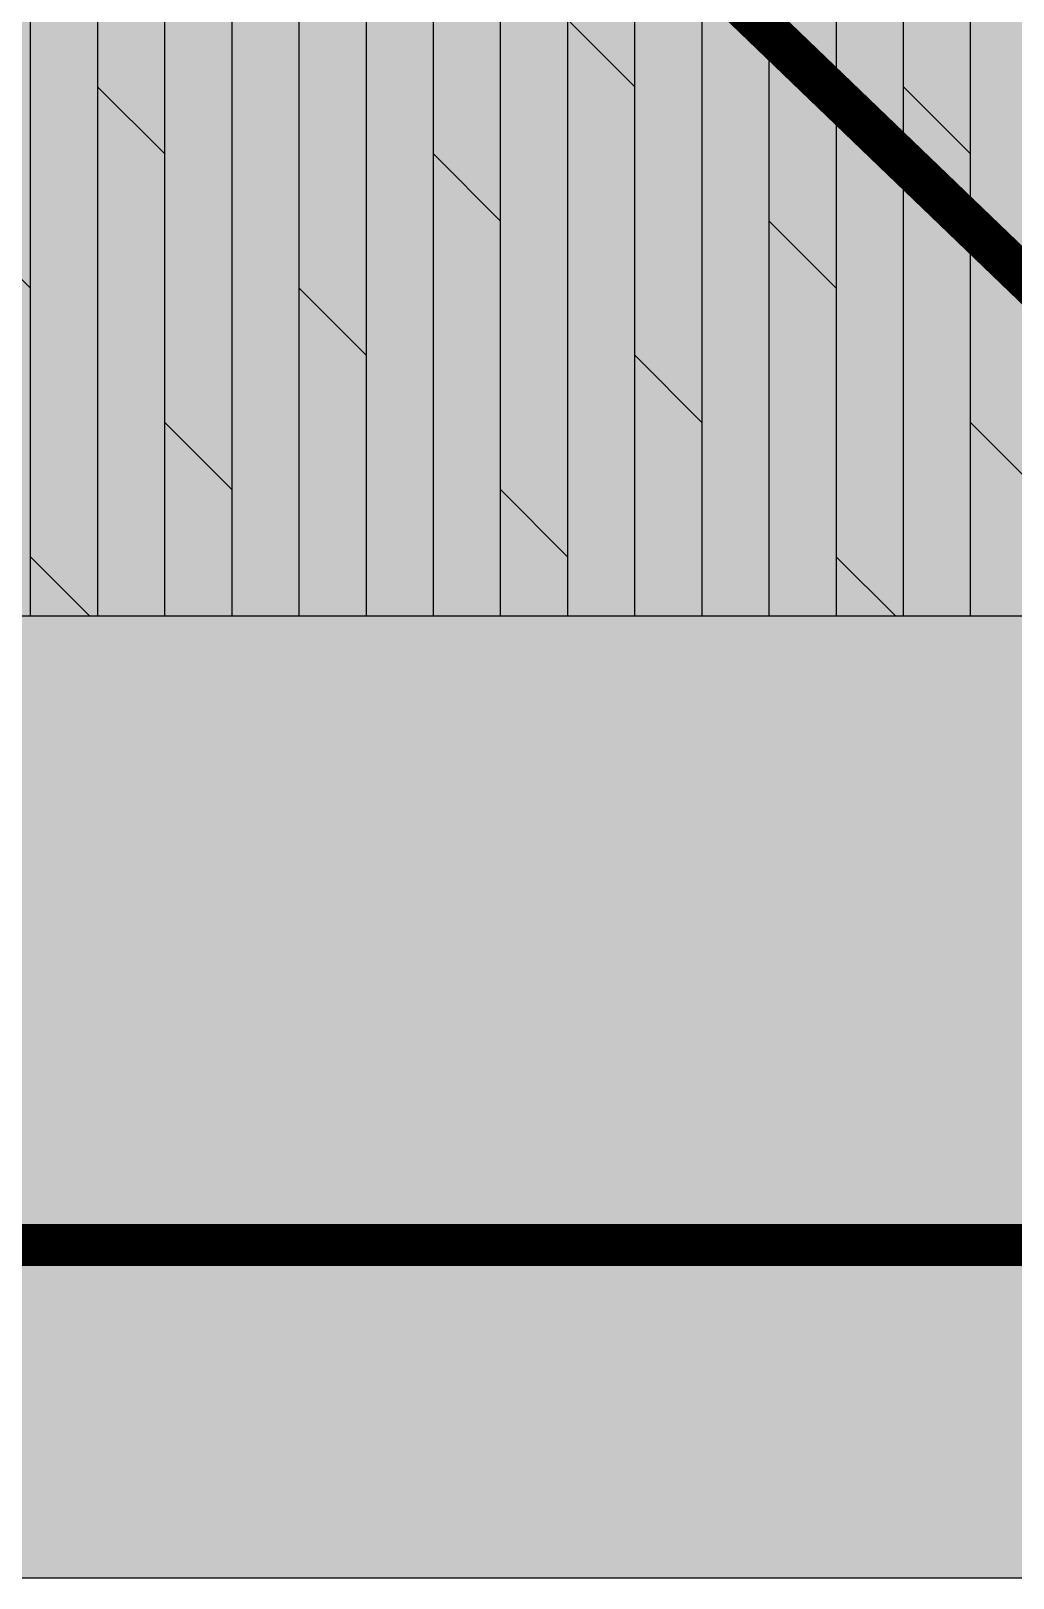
# Model space of a CAD drawing. Header units: millimetres. Extents: x -620 to 17580, y -3355 to 14690.
# Drawn here: x 10679 to 11608, y -2960 to -1497 of the extents above; entities that cross this region are included whole.
import ezdxf

# ---------------------------------------------------------------- set-up
doc = ezdxf.new("R2010")
doc.units = ezdxf.units.MM
doc.header["$LTSCALE"] = 150
doc.linetypes.add('DASHED', pattern=[0.75, 0.5, -0.25])
doc.layers.add('ad-Elevation 10', color=8, linetype='Continuous')
doc.layers.add('ad-Primary Roof', color=5, linetype='Continuous', true_color=0x0000ff)
doc.layers.add('ad-Verandah', color=7, linetype='Continuous', true_color=0xa57c52)

# ---------------------------------------------------------------- blocks, each defined once
blk = doc.blocks.new('1625E_Roof Plan')
at = {"layer": 'ad-Primary Roof', "linetype": 'DASHED', "ltscale": 2, "const_width": 40}
blk.add_lwpolyline([(12570, -2645), (2380, -2645), (7475, 2255)], close=True, dxfattribs=at)
blk = doc.blocks.new('zw$3055')
at = {"transparency": 33554559}
h = blk.add_hatch(dxfattribs=at)
h.set_pattern_fill('GRASS', color=74, angle=180)
h.set_pattern_definition([(270, (14550, -10400), (17.960512, -17.960512), [4.7625, -31.158524]), (225, (14550, -10400), (17.96051, -17.96051), [4.7625, -20.6375]), (315, (14550, -10400), (17.96051, 17.96051), [4.7625, -20.6375])])
h.paths.add_polyline_path([(14550, -16580), (9750, -16580), (9750, -15670), (13640, -15670), (13640, -10475), (14550, -10475)])
h = blk.add_hatch(color=256, dxfattribs=at)
h.dxf.hatch_style = 1
h.set_gradient(color1=(153, 204, 0), color2=(63, 127, 0), tint=1, name='INVSPHERICAL')
h.paths.add_polyline_path([(14550, -16580), (9750, -16580), (9750, -15670), (13640, -15670), (13640, -10475), (14550, -10475)])
at = {"layer": 'ad-Verandah', "transparency": 33554559}
h = blk.add_hatch(color=256, dxfattribs=at)
h.dxf.hatch_style = 1
h.paths.add_polyline_path([(13640, -8875), (12120, -8875), (12120, -13620), (6200, -13620), (6200, -15670), (13640, -15670)])
at = {"layer": 'ad-Verandah', "transparency": 33554687}
h = blk.add_hatch(dxfattribs=at)
h.set_pattern_fill('DOLMIT', color=256, scale=10, angle=90)
h.set_pattern_definition([(90, (-1084315.54, 661200.024), (-63.5, 5e-14), []), (135, (-1084315.54, 661200.02), (-126.999913, -126.999913), [89.80256, -179.605122])])
h.paths.add_polyline_path([(13640, -8875), (12120, -8875), (12120, -13620), (6200, -13620), (6200, -15670), (13640, -15670)])
at = {"layer": 'ad-Elevation 10'}
blk.add_lwpolyline([(14550, -16580), (9750, -16580), (9750, -15670), (13640, -15670), (13640, -10475), (14550, -10475)], close=True, dxfattribs=at)
at = {"layer": 'ad-Verandah', "lineweight": 9}
blk.add_lwpolyline([(13640, -8875), (12120, -8875), (12120, -13620), (6200, -13620), (6200, -15670), (13640, -15670)], close=True, dxfattribs=at)

msp = doc.modelspace()

# ---------------------------------------------------------------- block references
at = {"layer": 'ad-Verandah'}
msp.add_blockref('zw$3055', (0, 13620), dxfattribs=at)

# ---------------------------------------------------------------- next in the draw order: block references
msp.add_blockref('1625E_Roof Plan', (0, 0))

doc.saveas('drawing.dxf')
